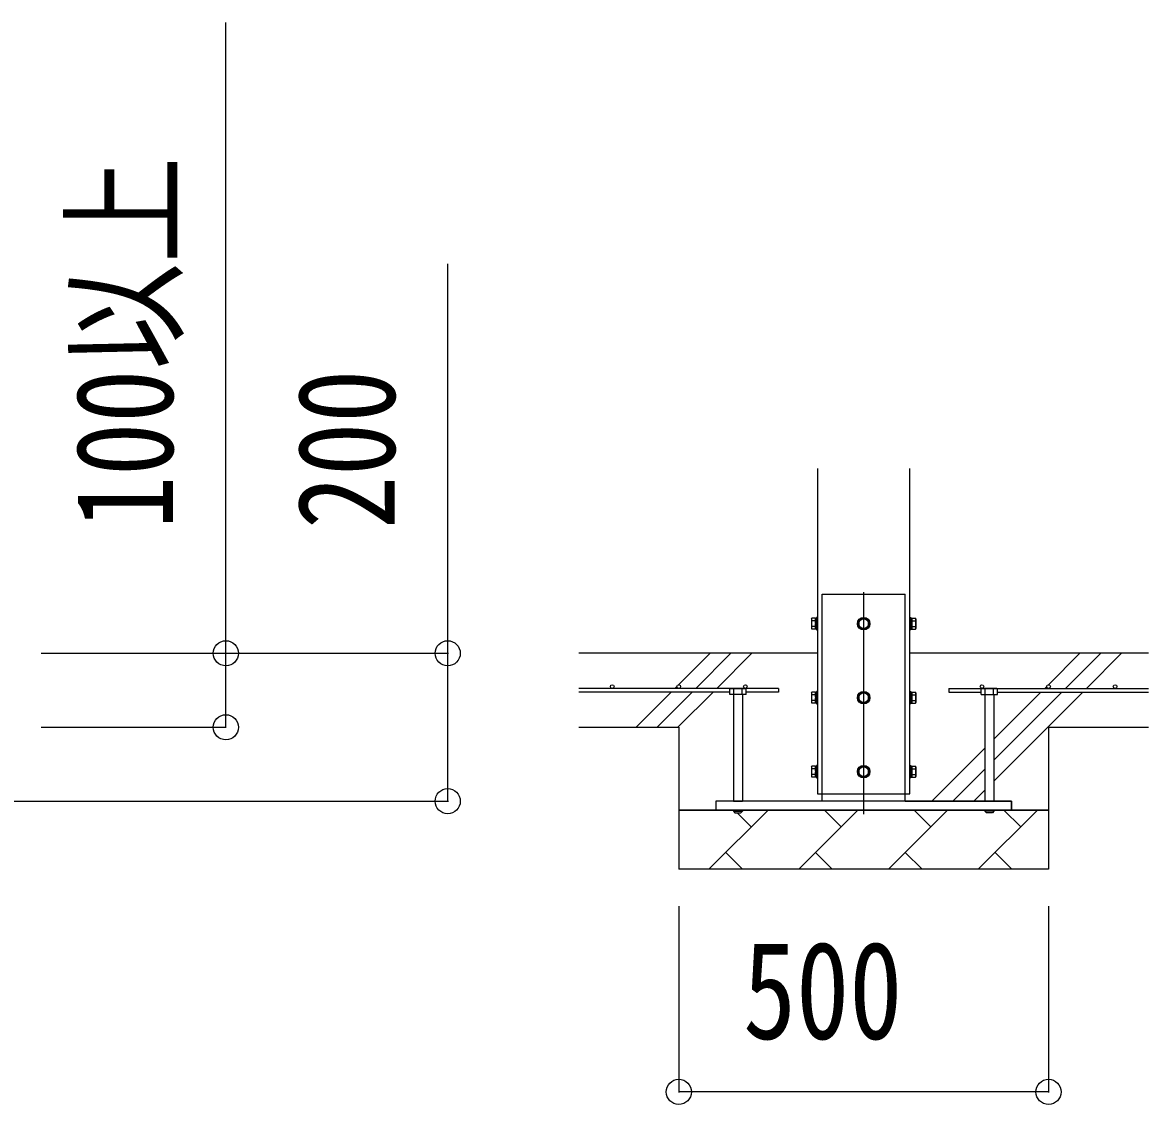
# Model space of a CAD drawing. Units: millimetres, scale not verified. Extents: x -16820 to 16820, y -11880 to 11880.
# Drawn here: x -2724 to -1202, y -7343 to -5880 of the extents above; entities that cross this region are included whole.
import ezdxf
from ezdxf.enums import TextEntityAlignment as Align

# ---------------------------------------------------------------- set-up
doc = ezdxf.new("R2010")
doc.units = ezdxf.units.MM
doc.header["$LTSCALE"] = 50
for name, color, linetype in [('0-3_YKK_11', 7, 'Continuous'), ('0-4_YKK_12', 2, 'Continuous'), ('0-5_YKK_13', 4, 'Continuous'), ('0-6_YKK_A1', 4, 'Continuous'), ('0-7_YKK_D', 6, 'Continuous')]:
    doc.layers.add(name, color=color, linetype=linetype)
doc.styles.add('ＭＳ ゴシック', font='')
doc.styles.get('ＭＳ ゴシック').set_extended_font_data('MS Gothic')

msp = doc.modelspace()

# ---------------------------------------------------------------- linework, layer by layer
at = {"layer": '0-3_YKK_11'}
for p, q in [((-1836.77, -6945), (-1786.77, -6945)), ((-1336.77, -6945), (-1386.77, -6945))]:
    msp.add_line(p, q, dxfattribs=at)
at = {"layer": '0-4_YKK_12'}
msp.add_line((-1586.77, -6650.5), (-1586.77, -6950.5), dxfattribs=at)
at = {"layer": '0-5_YKK_13'}
for p, q in [((-1642.77, -6653), (-1530.77, -6653)), ((-1530.77, -6923), (-1530.77, -6653)), ((-1657.47, -6686.51), (-1656.89, -6685.51)), ((-1657.47, -6686.51), (-1657.47, -6699.5)), ((-1657.47, -6699.5), (-1656.89, -6700.51)), ((-1651.97, -6685.51), (-1656.89, -6685.51)), ((-1651.97, -6689.25), (-1656.89, -6689.25)), ((-1651.97, -6696.75), (-1656.89, -6696.75)), ((-1651.97, -6685.51), (-1651.97, -6700.51)), ((-1650.37, -6685.96), (-1651.97, -6685.96)), ((-1651.97, -6692.5), (-1651.97, -6685.96)), ((-1651.97, -6692.5), (-1650.37, -6692.5)), ((-1651.97, -6693.5), (-1650.37, -6693.5)), ((-1651.97, -6700.05), (-1651.97, -6693.5)), ((-1650.37, -6692.5), (-1650.37, -6685.96)), ((-1650.37, -6700.05), (-1650.37, -6693.5)), ((-1523.17, -6685.95), (-1521.57, -6685.95)), ((-1523.17, -6692.5), (-1523.17, -6685.95)), ((-1521.57, -6692.5), (-1523.17, -6692.5)), ((-1521.57, -6693.5), (-1523.17, -6693.5)), ((-1523.17, -6700.05), (-1523.17, -6693.5)), ((-1521.57, -6685.49), (-1516.65, -6685.49)), ((-1521.57, -6685.49), (-1521.57, -6700.51)), ((-1521.57, -6692.5), (-1521.57, -6685.95)), ((-1521.57, -6689.25), (-1516.65, -6689.25)), ((-1521.57, -6700.05), (-1521.57, -6693.5)), ((-1521.57, -6696.75), (-1516.65, -6696.75)), ((-1516.07, -6686.5), (-1516.65, -6685.49)), ((-1516.07, -6699.5), (-1516.65, -6700.51)), ((-1516.07, -6686.5), (-1516.07, -6699.5)), ((-1651.97, -6700.51), (-1656.89, -6700.51)), ((-1651.97, -6700.05), (-1650.37, -6700.05)), ((-1521.57, -6700.05), (-1523.17, -6700.05)), ((-1521.57, -6700.51), (-1516.65, -6700.51)), ((-1766.27, -6780.5), (-1767.74, -6781.35)), ((-1766.27, -6780.5), (-1747.27, -6780.5)), ((-1762.77, -6788.5), (-1762.77, -6933)), ((-1762.26, -6788.5), (-1762.26, -6781.35)), ((-1751.29, -6788.5), (-1751.29, -6781.35)), ((-1750.77, -6788.5), (-1750.77, -6933)), ((-1747.27, -6780.5), (-1745.8, -6781.35)), ((-1745.8, -6788.5), (-1745.8, -6781.35)), ((-1657.47, -6786.51), (-1656.89, -6785.51)), ((-1657.47, -6786.51), (-1657.47, -6799.5)), ((-1651.97, -6785.51), (-1656.89, -6785.51)), ((-1651.97, -6789.25), (-1656.89, -6789.25)), ((-1651.97, -6785.51), (-1651.97, -6800.51)), ((-1650.37, -6785.96), (-1651.97, -6785.96)), ((-1651.97, -6792.5), (-1651.97, -6785.96)), ((-1650.37, -6792.5), (-1650.37, -6785.96)), ((-1523.17, -6785.95), (-1521.57, -6785.95)), ((-1523.17, -6792.5), (-1523.17, -6785.95)), ((-1521.57, -6785.49), (-1516.65, -6785.49)), ((-1521.57, -6785.49), (-1521.57, -6800.51)), ((-1521.57, -6792.5), (-1521.57, -6785.95)), ((-1521.57, -6789.25), (-1516.65, -6789.25)), ((-1516.07, -6786.5), (-1516.65, -6785.49)), ((-1516.07, -6786.5), (-1516.07, -6799.5)), ((-1426.27, -6780.5), (-1427.74, -6781.35)), ((-1427.74, -6788.5), (-1427.74, -6781.35)), ((-1407.27, -6780.5), (-1426.27, -6780.5)), ((-1422.77, -6788.5), (-1422.77, -6933)), ((-1422.26, -6788.5), (-1422.26, -6781.35)), ((-1411.29, -6788.5), (-1411.29, -6781.35)), ((-1410.77, -6788.5), (-1410.77, -6933)), ((-1407.27, -6780.5), (-1405.8, -6781.35)), ((-1657.47, -6799.5), (-1656.89, -6800.51)), ((-1651.97, -6796.75), (-1656.89, -6796.75)), ((-1651.97, -6800.51), (-1656.89, -6800.51)), ((-1651.97, -6792.5), (-1650.37, -6792.5)), ((-1651.97, -6793.5), (-1650.37, -6793.5)), ((-1651.97, -6800.05), (-1651.97, -6793.5)), ((-1651.97, -6800.05), (-1650.37, -6800.05)), ((-1650.37, -6800.05), (-1650.37, -6793.5)), ((-1521.57, -6792.5), (-1523.17, -6792.5)), ((-1521.57, -6793.5), (-1523.17, -6793.5)), ((-1523.17, -6800.05), (-1523.17, -6793.5)), ((-1521.57, -6800.05), (-1523.17, -6800.05)), ((-1521.57, -6800.05), (-1521.57, -6793.5)), ((-1521.57, -6796.75), (-1516.65, -6796.75)), ((-1521.57, -6800.51), (-1516.65, -6800.51)), ((-1516.07, -6799.5), (-1516.65, -6800.51)), ((-1657.47, -6886.51), (-1656.89, -6885.51)), ((-1657.47, -6886.51), (-1657.47, -6899.5)), ((-1651.97, -6885.51), (-1656.89, -6885.51)), ((-1651.97, -6889.25), (-1656.89, -6889.25)), ((-1651.97, -6896.75), (-1656.89, -6896.75)), ((-1651.97, -6885.51), (-1651.97, -6900.51)), ((-1650.37, -6885.96), (-1651.97, -6885.96)), ((-1651.97, -6892.5), (-1651.97, -6885.96)), ((-1651.97, -6892.5), (-1650.37, -6892.5)), ((-1651.97, -6893.5), (-1650.37, -6893.5)), ((-1651.97, -6900.05), (-1651.97, -6893.5)), ((-1650.37, -6892.5), (-1650.37, -6885.96)), ((-1650.37, -6900.05), (-1650.37, -6893.5)), ((-1523.17, -6885.95), (-1521.57, -6885.95)), ((-1523.17, -6892.5), (-1523.17, -6885.95)), ((-1521.57, -6892.5), (-1523.17, -6892.5)), ((-1521.57, -6893.5), (-1523.17, -6893.5)), ((-1523.17, -6900.05), (-1523.17, -6893.5)), ((-1521.57, -6885.49), (-1516.65, -6885.49)), ((-1521.57, -6885.49), (-1521.57, -6900.51)), ((-1521.57, -6892.5), (-1521.57, -6885.95)), ((-1521.57, -6889.25), (-1516.65, -6889.25)), ((-1521.57, -6900.05), (-1521.57, -6893.5)), ((-1521.57, -6896.75), (-1516.65, -6896.75)), ((-1516.07, -6886.5), (-1516.65, -6885.49)), ((-1516.07, -6886.5), (-1516.07, -6899.5)), ((-1657.47, -6899.5), (-1656.89, -6900.51)), ((-1651.97, -6900.51), (-1656.89, -6900.51)), ((-1651.97, -6900.05), (-1650.37, -6900.05)), ((-1521.57, -6900.05), (-1523.17, -6900.05)), ((-1521.57, -6900.51), (-1516.65, -6900.51)), ((-1516.07, -6899.5), (-1516.65, -6900.51)), ((-1530.77, -6933), (-1530.77, -6923)), ((-1762.77, -6933), (-1750.77, -6933)), ((-1410.77, -6933), (-1422.77, -6933)), ((-1762.77, -6946.5), (-1750.77, -6946.5)), ((-1410.77, -6946.5), (-1422.77, -6946.5))]:
    msp.add_line(p, q, dxfattribs=at)
for points in [[(-1642.77, -6933), (-1642.77, -6923), (-1642.77, -6653)], [(-1649.27, -6684.5), (-1650.37, -6684.5), (-1650.37, -6701.5), (-1649.27, -6701.5)], [(-1524.27, -6684.5), (-1523.17, -6684.5), (-1523.17, -6701.5), (-1524.27, -6701.5)], [(-1745.8, -6788.5), (-1767.74, -6788.5), (-1767.74, -6781.35)], [(-1649.27, -6784.5), (-1650.37, -6784.5), (-1650.37, -6801.5), (-1649.27, -6801.5)], [(-1524.27, -6784.5), (-1523.17, -6784.5), (-1523.17, -6801.5), (-1524.27, -6801.5)], [(-1427.74, -6788.5), (-1405.8, -6788.5), (-1405.8, -6781.35)], [(-1649.27, -6884.5), (-1650.37, -6884.5), (-1650.37, -6901.5), (-1649.27, -6901.5)], [(-1524.27, -6884.5), (-1523.17, -6884.5), (-1523.17, -6901.5), (-1524.27, -6901.5)], [(-1762.77, -6945), (-1762.77, -6946.5), (-1760.77, -6948.5), (-1752.77, -6948.5)], [(-1750.77, -6945), (-1750.77, -6946.5), (-1752.77, -6948.5)], [(-1422.77, -6945), (-1422.77, -6946.5), (-1420.77, -6948.5)], [(-1410.77, -6945), (-1410.77, -6946.5), (-1412.77, -6948.5), (-1420.77, -6948.5)]]:
    msp.add_lwpolyline(points, dxfattribs=at)
for points in [[(-1586.77, -6685.49), (-1593.27, -6689.25), (-1593.27, -6696.75), (-1586.77, -6700.51), (-1580.27, -6696.75), (-1580.27, -6689.25)], [(-1586.77, -6785.49), (-1593.27, -6789.25), (-1593.27, -6796.75), (-1586.77, -6800.51), (-1580.27, -6796.75), (-1580.27, -6789.25)], [(-1586.77, -6885.49), (-1593.27, -6889.25), (-1593.27, -6896.75), (-1586.77, -6900.51), (-1580.27, -6896.75), (-1580.27, -6889.25)], [(-1786.77, -6945), (-1386.77, -6945), (-1386.77, -6933), (-1786.77, -6933)]]:
    msp.add_lwpolyline(points, close=True, dxfattribs=at)
for centre, radius in [((-1586.77, -6693), 8.5), ((-1586.77, -6693), 6.5), ((-1586.77, -6793), 8.5), ((-1586.77, -6793), 6.5), ((-1586.77, -6893), 8.5), ((-1586.77, -6893), 6.5)]:
    msp.add_circle(centre, radius, dxfattribs=at)
for centre, radius, start, end in [((-1654.17, -6687.38), 3.31, 145.51973, 214.48027), ((-1645.05, -6693), 12.42, 162.41205, 197.58795), ((-1654.15, -6698.63), 3.32, 145.61575, 214.38425), ((-1586.77, -6693), 7.05, 157.21814, 202.78186), ((-1586.77, -6693), 7.05, 97.21814, 142.78186), ((-1586.77, -6693), 7.05, 217.21814, 262.78186), ((-1586.77, -6693), 7.05, 37.21814, 82.78186), ((-1586.77, -6693), 7.05, 277.21814, 322.78186), ((-1586.77, -6693), 7.05, 337.21814, 22.78186), ((-1519.39, -6687.37), 3.32, 325.61575, 34.38425), ((-1528.49, -6693), 12.42, 342.41205, 17.58795), ((-1519.39, -6698.63), 3.32, 325.61575, 34.38425), ((-1765, -6785.36), 4.86, 55.61575, 124.38425), ((-1756.77, -6798.65), 18.15, 72.41205, 107.58795), ((-1748.54, -6785.36), 4.86, 55.61575, 124.38425), ((-1654.17, -6787.38), 3.31, 145.51973, 214.48027), ((-1645.05, -6793), 12.42, 162.41205, 197.58795), ((-1586.77, -6793), 7.05, 157.21814, 202.78186), ((-1586.77, -6793), 7.05, 97.21814, 142.78186), ((-1586.77, -6793), 7.05, 37.21814, 82.78186), ((-1586.77, -6793), 7.05, 337.21814, 22.78186), ((-1519.39, -6787.37), 3.32, 325.61575, 34.38425), ((-1528.49, -6793), 12.42, 342.41205, 17.58795), ((-1425, -6785.36), 4.86, 55.61575, 124.38425), ((-1416.77, -6798.65), 18.15, 72.41205, 107.58795), ((-1408.54, -6785.36), 4.86, 55.61575, 124.38425), ((-1654.15, -6798.63), 3.32, 145.61575, 214.38425), ((-1586.77, -6793), 7.05, 217.21814, 262.78186), ((-1586.77, -6793), 7.05, 277.21814, 322.78186), ((-1519.39, -6798.63), 3.32, 325.61575, 34.38425), ((-1654.17, -6887.38), 3.31, 145.51973, 214.48027), ((-1645.05, -6893), 12.42, 162.41205, 197.58795), ((-1654.15, -6898.63), 3.32, 145.61575, 214.38425), ((-1586.77, -6893), 7.05, 157.21814, 202.78186), ((-1586.77, -6893), 7.05, 97.21814, 142.78186), ((-1586.77, -6893), 7.05, 217.21814, 262.78186), ((-1586.77, -6893), 7.05, 37.21814, 82.78186), ((-1586.77, -6893), 7.05, 277.21814, 322.78186), ((-1586.77, -6893), 7.05, 337.21814, 22.78186), ((-1519.39, -6887.37), 3.32, 325.61575, 34.38425), ((-1528.49, -6893), 12.42, 342.41205, 17.58795), ((-1519.39, -6898.63), 3.32, 325.61575, 34.38425)]:
    msp.add_arc(centre, radius, start, end, dxfattribs=at)
at = {"layer": '0-6_YKK_A1'}
for p, q in [((-1649.27, -6483), (-1649.27, -6923)), ((-1524.27, -6923), (-1524.27, -6483)), ((-1649.27, -6733), (-1971.93, -6733)), ((-1836.99, -6775.51), (-1794.48, -6733)), ((-1813.7, -6780.5), (-1766.2, -6733)), ((-1785.42, -6780.5), (-1737.92, -6733)), ((-1201.61, -6733), (-1524.27, -6733)), ((-1336.99, -6775.51), (-1294.48, -6733)), ((-1313.7, -6780.5), (-1266.2, -6733)), ((-1285.42, -6780.5), (-1237.92, -6733)), ((-1701.77, -6780.5), (-1971.93, -6780.5)), ((-1767.74, -6785.5), (-1971.93, -6785.5)), ((-1894.48, -6833), (-1846.98, -6785.5)), ((-1866.2, -6833), (-1818.7, -6785.5)), ((-1841.98, -6780.5), (-1839.26, -6777.78)), ((-1837.92, -6833), (-1790.42, -6785.5)), ((-1701.77, -6785.5), (-1745.8, -6785.5)), ((-1701.77, -6780.5), (-1701.77, -6785.5)), ((-1471.77, -6780.5), (-1201.61, -6780.5)), ((-1471.77, -6780.5), (-1471.77, -6785.5)), ((-1471.77, -6785.5), (-1427.74, -6785.5)), ((-1410.77, -6905.85), (-1290.42, -6785.5)), ((-1410.77, -6877.57), (-1318.7, -6785.5)), ((-1410.77, -6849.29), (-1346.98, -6785.5)), ((-1405.8, -6785.5), (-1201.61, -6785.5)), ((-1341.98, -6780.5), (-1339.26, -6777.78)), ((-1971.93, -6833), (-1836.77, -6833)), ((-1836.77, -6833), (-1836.77, -7025)), ((-1336.77, -6833), (-1201.61, -6833)), ((-1336.77, -6833), (-1336.77, -7025)), ((-1494.48, -6933), (-1422.77, -6861.29)), ((-1466.2, -6933), (-1422.77, -6889.57)), ((-1649.27, -6923), (-1524.27, -6923)), ((-1437.92, -6933), (-1422.77, -6917.85)), ((-1642.77, -6933), (-1786.77, -6933)), ((-1786.77, -6933), (-1786.77, -6945)), ((-1530.77, -6933), (-1386.77, -6933)), ((-1386.77, -6933), (-1386.77, -6945)), ((-1786.77, -6945), (-1836.77, -6945)), ((-1336.77, -6945), (-1836.77, -6945)), ((-1796.03, -7025), (-1716.03, -6945)), ((-1738.7, -6967.66), (-1757.86, -6948.5)), ((-1674.61, -7025), (-1594.61, -6945)), ((-1617.27, -6967.66), (-1639.94, -6945)), ((-1553.19, -7025), (-1473.19, -6945)), ((-1495.85, -6967.66), (-1518.51, -6945)), ((-1431.77, -7025), (-1351.77, -6945)), ((-1374.43, -6967.66), (-1397.09, -6945)), ((-1386.77, -6945), (-1336.77, -6945)), ((-1773.37, -7002.34), (-1750.71, -7025)), ((-1651.95, -7002.34), (-1629.29, -7025)), ((-1530.53, -7002.34), (-1507.87, -7025)), ((-1409.11, -7002.34), (-1386.45, -7025)), ((-1336.77, -7025), (-1836.77, -7025))]:
    msp.add_line(p, q, dxfattribs=at)
for centre in [(-1926.77, -6778), (-1836.77, -6778), (-1746.77, -6778), (-1426.77, -6778), (-1336.77, -6778), (-1246.77, -6778)]:
    msp.add_circle(centre, 2.5, dxfattribs=at)
at = {"layer": '0-7_YKK_D'}
for p, q in [((-2699.27, -6733), (-2448.77, -6733)), ((-2699.27, -6733), (-2148.27, -6733)), ((-2699.27, -6833), (-2448.77, -6833)), ((-3099.27, -6933), (-2148.27, -6933)), ((-1836.77, -7075), (-1836.77, -7327)), ((-1336.77, -7075), (-1336.77, -7327)), ((-1336.77, -7326), (-1836.77, -7326))]:
    msp.add_line(p, q, dxfattribs=at)
for points in [[(-2449.27, -6833), (-2449.27, -6733), (-2449.27, -5880.2)], [(-2149.27, -6933), (-2149.27, -6733), (-2149.27, -6206.6)]]:
    msp.add_lwpolyline(points, dxfattribs=at)
for centre in [(-2449.27, -6733), (-2149.27, -6733), (-2449.27, -6833), (-2149.27, -6933), (-1836.77, -7326), (-1336.77, -7326)]:
    msp.add_circle(centre, 17, dxfattribs=at)

# ---------------------------------------------------------------- texts
at = {"layer": '0-7_YKK_D', "style": 'ＭＳ ゴシック', "width": 0.8}
for s, p in [('100以上', (-2481.27, -6565)), ('200', (-2181.27, -6565))]:
    msp.add_text(s, height=132, rotation=90, dxfattribs=at).set_placement(p, align=Align.BOTTOM_LEFT)
msp.add_text('500', height=132, dxfattribs=at).set_placement((-1749.97, -7294), align=Align.BOTTOM_LEFT)

doc.saveas('drawing.dxf')
